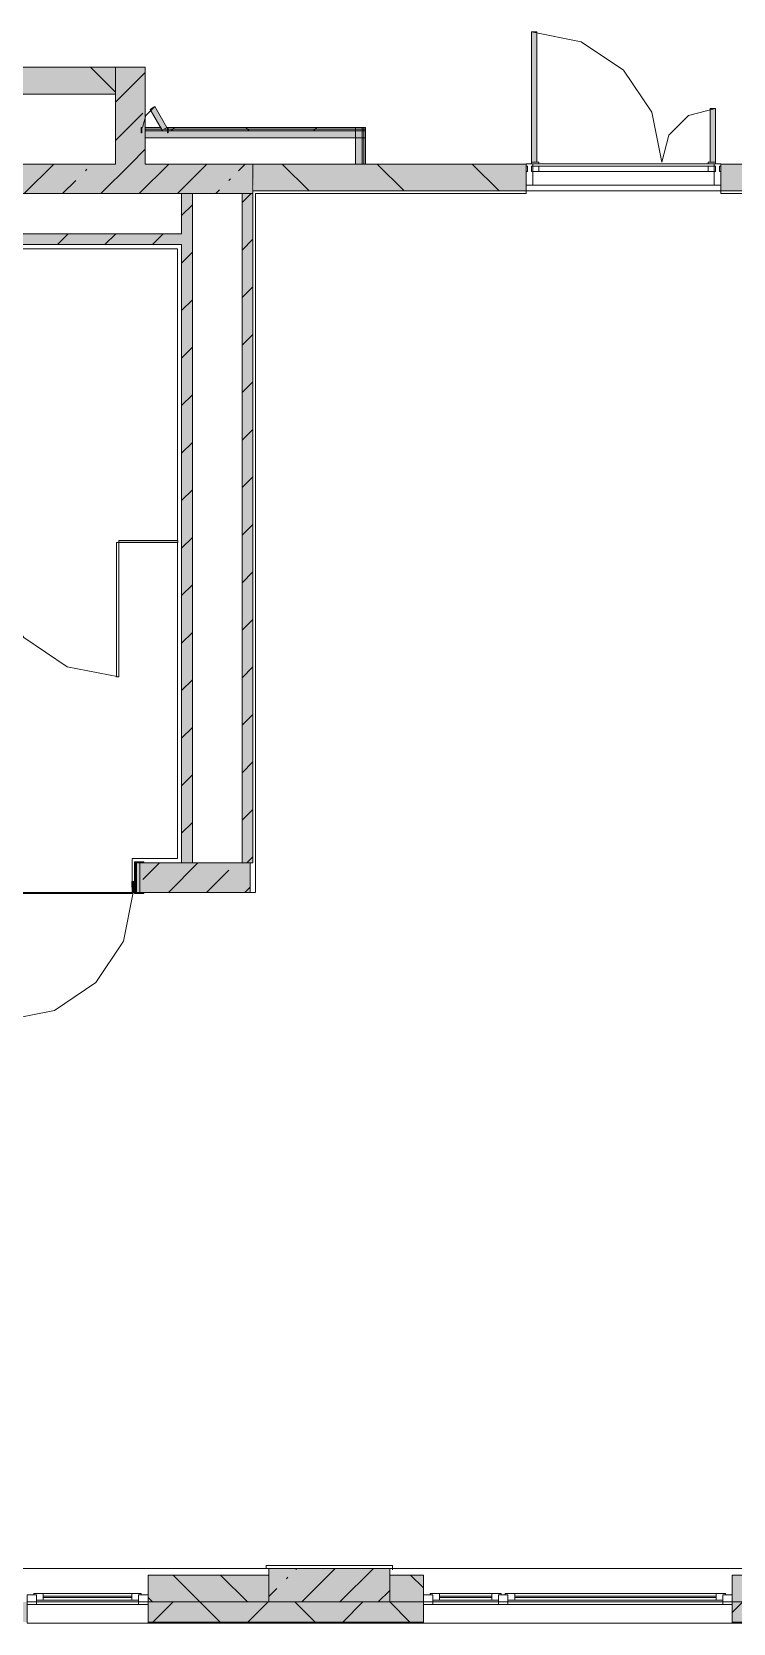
# Model space of a CAD drawing. Header units: millimetres. Extents: x -3817 to 677485, y -22715 to 103890.
# Drawn here: x 21318.3 to 21359.4, y -19605.9 to -19512.7 of the extents above; entities that cross this region are included whole.
import ezdxf

# ---------------------------------------------------------------- set-up
doc = ezdxf.new("R2010")
doc.units = ezdxf.units.MM
doc.layers.add('PDF _Геометрия', color=7, linetype='Continuous', true_color=0x1d1d1d)
doc.layers.add('PDF _Сплошная заливка', color=7, linetype='Continuous', true_color=0xffffff)

msp = doc.modelspace()

# ---------------------------------------------------------------- hatches: boundary and pattern name
at = {"layer": 'PDF _Сплошная заливка', "transparency": 33554559}
for points in [[(21323.189, -19516.317), (21323.189, -19514.742), (21308.315, -19514.742), (21308.315, -19516.317), (21316.625, -19516.317)], [(21316.625, -19522.144), (21331.228, -19522.144), (21331.228, -19520.411), (21272.962, -19520.411), (21272.962, -19522.144), (21309.285, -19522.144)], [(21327.055, -19561.355), (21327.685, -19561.355), (21327.685, -19522.144), (21327.055, -19522.144), (21327.055, -19557.953)], [(21331.07, -19561.355), (21331.228, -19561.355), (21331.228, -19522.144), (21330.598, -19522.144), (21330.598, -19561.355)], [(21278.631, -19525.136), (21292.362, -19525.136), (21292.453, -19524.978), (21292.804, -19525.136), (21327.055, -19525.136), (21327.055, -19524.506), (21273.592, -19524.506), (21273.592, -19525.136), (21278.189, -19525.136), (21278.28, -19524.978), (21278.553, -19525.136)]]:
    msp.add_hatch(color=256, dxfattribs=at).paths.add_polyline_path(points)
h = msp.add_hatch(color=256, dxfattribs=at)
h.paths.add_polyline_path([(21326.018, -19518.376), (21337.842, -19518.376), (21337.842, -19518.278), (21326.189, -19518.278)], flags=0)
h.paths.add_polyline_path([(21325.207, -19518.376), (21325.882, -19518.376), (21325.825, -19518.278), (21324.921, -19518.278), (21324.921, -19518.376)], flags=0)
h = msp.add_hatch(color=256, dxfattribs=at)
h.paths.add_polyline_path([(21360.668, -19521.986), (21374.691, -19521.986), (21374.691, -19520.411), (21358.668, -19520.411), (21358.668, -19521.986)], flags=0)
h.paths.add_polyline_path([(21345.987, -19521.986), (21347.251, -19521.986), (21347.251, -19520.411), (21331.228, -19520.411), (21331.306, -19521.986)], flags=0)
h.paths.add_polyline_path([(21258.79, -19521.986), (21259.577, -19521.986), (21259.577, -19520.411), (21254.223, -19520.411), (21254.223, -19521.986), (21258.16, -19521.986)], flags=0)
h.paths.add_polyline_path([(21267.687, -19521.986), (21272.962, -19521.986), (21272.962, -19520.411), (21267.451, -19520.411), (21267.451, -19521.986)], flags=0)
h = msp.add_hatch(color=256, dxfattribs=at)
h.paths.add_polyline_path([(21316.347, -19563.087), (21316.347, -19561.355), (21272.962, -19561.355), (21272.962, -19563.087), (21316.11, -19563.087)], flags=0)
h.paths.add_polyline_path([(21331.07, -19563.087), (21331.07, -19561.355), (21324.614, -19561.355), (21324.614, -19563.087), (21324.85, -19563.087)], flags=0)
h = msp.add_hatch(color=256, dxfattribs=at)
h.paths.add_polyline_path([(21470.751, -19604.66), (21470.751, -19603.086), (21466.814, -19603.086), (21466.814, -19604.66)], flags=0)
h.paths.add_polyline_path([(21452.641, -19604.66), (21452.641, -19603.086), (21444.374, -19603.086), (21444.374, -19604.66), (21448.754, -19604.66)], flags=0)
h.paths.add_polyline_path([(21485.457, -19604.66), (21487.285, -19604.66), (21487.285, -19603.086), (21484.923, -19603.086), (21484.923, -19604.66)], flags=0)
h.paths.add_polyline_path([(21388.864, -19604.66), (21395.95, -19604.66), (21395.95, -19603.086), (21388.864, -19603.086)], flags=0)
h.paths.add_polyline_path([(21360.668, -19604.66), (21367.605, -19604.66), (21367.605, -19603.086), (21359.337, -19603.086), (21359.337, -19604.66)], flags=0)
h.paths.add_polyline_path([(21341.228, -19604.66), (21341.228, -19603.086), (21339.259, -19603.086), (21339.259, -19604.66)], flags=0)
h.paths.add_polyline_path([(21403.036, -19604.66), (21410.123, -19604.66), (21410.123, -19603.086), (21403.036, -19603.086)], flags=0)
h.paths.add_polyline_path([(21426.264, -19604.66), (21426.264, -19603.086), (21424.296, -19603.086), (21424.296, -19604.66)], flags=0)
h.paths.add_polyline_path([(21331.306, -19604.66), (21332.173, -19604.66), (21332.173, -19603.086), (21325.086, -19603.086), (21325.086, -19604.66)], flags=0)
h.paths.add_polyline_path([(21295.56, -19604.66), (21303.827, -19604.66), (21303.827, -19603.086), (21295.56, -19603.086)], flags=0)
h.paths.add_polyline_path([(21255.01, -19604.66), (21261.309, -19604.66), (21261.309, -19603.086), (21255.01, -19603.086)], flags=0)
h.paths.add_polyline_path([(21275.482, -19604.66), (21277.45, -19604.66), (21277.45, -19603.086), (21275.482, -19603.086), (21275.482, -19603.428)], flags=0)
h = msp.add_hatch(color=256, dxfattribs=at)
h.paths.add_polyline_path([(21487.285, -19605.841), (21487.285, -19604.66), (21477.837, -19604.66), (21477.837, -19605.841), (21485.457, -19605.841)], flags=0)
h.paths.add_polyline_path([(21507.478, -19605.841), (21516.025, -19605.841), (21516.025, -19604.66), (21505.395, -19604.66), (21505.395, -19605.841)], flags=0)
h.paths.add_polyline_path([(21404.711, -19605.841), (21410.123, -19605.841), (21410.123, -19604.66), (21403.036, -19604.66), (21403.036, -19605.841)], flags=0)
h.paths.add_polyline_path([(21417.209, -19605.841), (21426.264, -19605.841), (21426.264, -19604.66), (21417.209, -19604.66)], flags=0)
h.paths.add_polyline_path([(21463.435, -19605.841), (21470.751, -19605.841), (21470.751, -19604.66), (21459.727, -19604.66), (21459.727, -19605.841)], flags=0)
h.paths.add_polyline_path([(21393.701, -19605.841), (21395.95, -19605.841), (21395.95, -19604.66), (21388.864, -19604.66), (21388.864, -19605.841), (21390.03, -19605.841)], flags=0)
h.paths.add_polyline_path([(21444.374, -19605.841), (21452.641, -19605.841), (21452.641, -19604.66), (21444.374, -19604.66)], flags=0)
h.paths.add_polyline_path([(21367.605, -19605.841), (21367.605, -19604.66), (21359.337, -19604.66), (21359.337, -19605.841), (21360.668, -19605.841)], flags=0)
h.paths.add_polyline_path([(21316.625, -19605.841), (21318, -19605.841), (21318, -19604.66), (21310.914, -19604.66), (21310.914, -19605.841)], flags=0)
h.paths.add_polyline_path([(21375.349, -19605.841), (21381.777, -19605.841), (21381.777, -19604.66), (21374.691, -19604.66), (21374.691, -19605.841)], flags=0)
h.paths.add_polyline_path([(21341.228, -19605.841), (21341.228, -19604.66), (21325.086, -19604.66), (21325.086, -19605.841), (21338.647, -19605.841)], flags=0)
h.paths.add_polyline_path([(21301.944, -19605.841), (21303.827, -19605.841), (21303.827, -19604.66), (21295.56, -19604.66), (21295.56, -19605.841)], flags=0)
h.paths.add_polyline_path([(21268.396, -19605.841), (21277.45, -19605.841), (21277.45, -19604.66), (21268.396, -19604.66)], flags=0)
h.paths.add_polyline_path([(21243.22, -19605.841), (21247.924, -19605.841), (21247.924, -19604.66), (21233.594, -19604.66), (21233.594, -19605.841)], flags=0)
h.paths.add_polyline_path([(21261.309, -19605.841), (21261.309, -19604.66), (21255.01, -19604.66), (21255.01, -19605.841), (21257.901, -19605.841)], flags=0)

# ---------------------------------------------------------------- linework, layer by layer
at = {"layer": 'PDF _Геометрия', "color": 253, "lineweight": 9, "true_color": 0xaaaaaa}
for points in [[(21347.881, -19520.303), (21347.881, -19512.666), (21347.566, -19512.666), (21347.566, -19520.303)], [(21325.48, -19517.05), (21325.207, -19517.208), (21325.916, -19518.435), (21326.189, -19518.278)], [(21358.038, -19520.303), (21358.353, -19520.303), (21358.353, -19517.154), (21358.038, -19517.154)], [(21324.732, -19518.593), (21324.732, -19518.278), (21324.693, -19518.278), (21324.693, -19518.593)], [(21326.228, -19518.593), (21326.267, -19518.593), (21326.267, -19518.278), (21326.228, -19518.278)], [(21306.898, -19525.38), (21326.811, -19525.38), (21326.811, -19542.466), (21326.811, -19525.38)], [(21326.811, -19542.592), (21326.811, -19561.111), (21324.149, -19561.111), (21324.149, -19562.457), (21324.149, -19561.111), (21326.811, -19561.111)], [(21324.299, -19561.292), (21324.299, -19561.355), (21324.85, -19561.355), (21324.85, -19561.292)], [(21324.299, -19561.355), (21324.299, -19562.457), (21324.417, -19562.457), (21324.417, -19561.355)], [(21324.417, -19561.355), (21324.417, -19563.087), (21324.614, -19563.087), (21324.614, -19561.355)], [(21324.22, -19563.087), (21324.417, -19563.087), (21324.417, -19562.457), (21324.142, -19562.457), (21324.142, -19562.772), (21324.22, -19562.772)], [(21324.299, -19563.079), (21324.299, -19563.087), (21324.417, -19563.087), (21324.417, -19563.079)], [(21324.299, -19563.087), (21324.299, -19563.15), (21324.85, -19563.15), (21324.85, -19563.087)], [(21339.417, -19602.786), (21339.417, -19602.534), (21332.015, -19602.534), (21332.015, -19602.692), (21332.015, -19602.534), (21339.417, -19602.534)]]:
    msp.add_lwpolyline(points, close=True, dxfattribs=at)
for points in [[(21347.566, -19520.303), (21347.566, -19512.666), (21350.489, -19513.247), (21352.967, -19514.903), (21354.622, -19517.38), (21355.203, -19520.303), (21355.625, -19518.728), (21356.778, -19517.576), (21358.353, -19517.154), (21358.353, -19520.303)], [(21308.473, -19514.742), (21324.921, -19514.742), (21324.921, -19518.278), (21325.825, -19518.278)], [(21324.771, -19518.278), (21324.961, -19517.569), (21325.48, -19517.05)], [(21326.189, -19518.278), (21337.842, -19518.278), (21337.842, -19520.411), (21347.265, -19520.411)], [(21347.251, -19520.411), (21347.251, -19520.854)], [(21347.999, -19520.405), (21347.999, -19520.303), (21347.566, -19520.303), (21347.566, -19520.405)], [(21357.92, -19520.405), (21357.92, -19520.303), (21358.353, -19520.303), (21358.353, -19520.405)], [(21358.664, -19520.411), (21376.423, -19520.411), (21376.423, -19528.285), (21378.116, -19528.285)], [(21358.668, -19520.854), (21358.668, -19520.411)], [(21347.566, -19520.539), (21347.566, -19520.854), (21347.999, -19520.854), (21347.999, -19520.539)], [(21358.353, -19520.539), (21358.353, -19520.854), (21357.92, -19520.854), (21357.92, -19520.539)], [(21347.251, -19521.642), (21347.251, -19522.144), (21331.393, -19522.144), (21331.393, -19563.087), (21324.85, -19563.087)], [(21331.07, -19563.087), (21331.393, -19563.087), (21331.393, -19522.144), (21347.251, -19522.144)], [(21358.668, -19522.144), (21374.533, -19522.144), (21374.533, -19602.692), (21374.533, -19522.144), (21358.668, -19522.144), (21358.668, -19521.642)], [(21324.22, -19563.087), (21323.651, -19565.95), (21322.029, -19568.376), (21319.603, -19569.998), (21316.74, -19570.567)], [(21324.299, -19563.087), (21316.74, -19563.087)], [(21317.055, -19563.158), (21324.149, -19563.158), (21324.149, -19562.489), (21324.149, -19563.087)]]:
    msp.add_lwpolyline(points, dxfattribs=at)
at = {"layer": 'PDF _Геометрия', "color": 7, "lineweight": 9}
for points in [[(21293.435, -19514.742), (21298.229, -19514.742), (21299.961, -19514.742), (21299.961, -19516.317), (21306.741, -19516.317), (21306.741, -19520.411), (21308.315, -19520.411), (21308.315, -19516.317), (21323.189, -19516.317), (21323.189, -19514.742), (21324.921, -19514.742), (21324.921, -19520.411), (21331.228, -19520.411), (21331.228, -19521.986), (21331.228, -19522.144), (21278.631, -19522.144), (21273.907, -19522.144), (21273.592, -19522.144), (21272.962, -19522.144), (21272.962, -19551.119), (21266.9, -19551.119)], [(21323.189, -19514.742), (21308.315, -19514.742), (21306.741, -19514.742), (21299.961, -19514.742)], [(21323.189, -19516.208), (21321.723, -19514.742)], [(21323.189, -19516.787), (21324.921, -19515.055)], [(21323.189, -19516.317), (21323.189, -19520.411), (21308.315, -19520.411), (21306.741, -19520.411), (21299.961, -19520.411), (21299.961, -19516.317)], [(21323.189, -19519.032), (21324.78, -19517.441)], [(21324.921, -19518.278), (21325.825, -19518.278), (21324.921, -19518.278), (21324.921, -19518.868), (21337.842, -19518.868), (21337.842, -19518.278), (21326.189, -19518.278)], [(21325.882, -19518.376), (21324.921, -19518.376)], [(21337.842, -19518.474), (21324.921, -19518.474)], [(21337.842, -19518.376), (21326.018, -19518.376)], [(21326.442, -19518.474), (21326.54, -19518.376), (21326.638, -19518.278)], [(21331.023, -19518.474), (21330.925, -19518.376), (21330.826, -19518.278)], [(21334.793, -19518.474), (21334.891, -19518.376), (21334.99, -19518.278)], [(21337.645, -19520.411), (21337.645, -19518.278)], [(21337.743, -19520.411), (21337.743, -19518.278)], [(21322.322, -19522.144), (21324.054, -19520.411), (21324.921, -19519.544)], [(21326.267, -19518.868), (21324.921, -19518.868)], [(21317.832, -19522.144), (21319.564, -19520.411)], [(21324.567, -19522.144), (21326.299, -19520.411)], [(21326.812, -19522.144), (21328.544, -19520.411)], [(21330.392, -19520.809), (21330.789, -19520.411)], [(21334.535, -19521.986), (21332.96, -19520.411)], [(21340.102, -19521.986), (21338.528, -19520.411)], [(21345.67, -19521.986), (21344.095, -19520.411)], [(21347.251, -19520.854), (21347.251, -19520.411)], [(21347.645, -19521.642), (21358.274, -19521.642), (21347.645, -19521.642), (21347.645, -19520.854), (21347.645, -19520.539), (21347.645, -19520.405), (21347.645, -19520.539), (21347.645, -19520.854), (21358.274, -19520.854), (21347.645, -19520.854)], [(21358.274, -19520.854), (21358.274, -19520.539), (21358.274, -19520.405), (21358.274, -19520.539), (21358.274, -19520.854), (21358.274, -19521.642)], [(21358.668, -19520.411), (21358.668, -19520.854)], [(21320.077, -19522.144), (21320.851, -19521.37)], [(21321.412, -19520.809), (21321.505, -19520.715)], [(21329.831, -19521.37), (21329.924, -19521.276)], [(21347.645, -19520.539), (21358.274, -19520.539), (21347.645, -19520.539)], [(21292.804, -19525.136), (21327.055, -19525.136), (21327.055, -19561.355), (21327.685, -19561.355), (21327.685, -19522.144), (21327.055, -19522.144), (21327.055, -19524.506), (21292.804, -19524.506), (21288.08, -19524.506), (21278.631, -19524.506), (21273.907, -19524.506), (21273.592, -19524.506), (21273.592, -19522.144), (21273.592, -19523.718)], [(21329.057, -19522.144), (21329.27, -19521.931)], [(21330.598, -19522.669), (21331.124, -19522.144)], [(21358.668, -19521.642), (21358.668, -19521.986), (21347.251, -19521.986), (21347.251, -19521.642)], [(21327.055, -19523.429), (21327.685, -19522.799)], [(21319.78, -19525.136), (21320.41, -19524.506)], [(21322.564, -19525.136), (21323.194, -19524.506)], [(21325.348, -19525.136), (21325.978, -19524.506)], [(21330.598, -19525.453), (21331.228, -19524.823)], [(21327.055, -19526.212), (21327.685, -19525.583)], [(21330.598, -19528.237), (21331.228, -19527.607)], [(21327.055, -19528.996), (21327.685, -19528.366)], [(21330.598, -19531.021), (21331.228, -19530.391)], [(21327.055, -19531.78), (21327.685, -19531.15)], [(21330.598, -19533.805), (21331.228, -19533.175)], [(21327.055, -19534.564), (21327.685, -19533.934)], [(21330.598, -19536.588), (21331.228, -19535.958)], [(21327.055, -19537.348), (21327.685, -19536.718)], [(21330.598, -19539.372), (21331.228, -19538.742)], [(21327.055, -19540.131), (21327.685, -19539.502)], [(21330.598, -19542.156), (21331.228, -19541.526)], [(21315.492, -19542.592), (21316.092, -19545.605), (21317.798, -19548.159), (21320.353, -19549.866), (21323.366, -19550.465), (21323.24, -19550.465), (21323.24, -19542.592), (21323.366, -19542.592), (21323.366, -19550.465)], [(21327.055, -19542.915), (21327.685, -19542.285)], [(21330.598, -19544.94), (21331.228, -19544.31)], [(21327.055, -19545.699), (21327.685, -19545.069)], [(21330.598, -19547.723), (21331.228, -19547.093)], [(21327.055, -19548.483), (21327.685, -19547.853)], [(21330.598, -19550.507), (21331.228, -19549.877)], [(21327.055, -19551.267), (21327.685, -19550.637)], [(21330.598, -19553.291), (21331.228, -19552.661)], [(21327.055, -19554.05), (21327.685, -19553.42)], [(21330.598, -19556.075), (21331.228, -19555.445)], [(21327.055, -19556.834), (21327.685, -19556.204)], [(21330.598, -19558.859), (21331.228, -19558.229)], [(21327.055, -19559.618), (21327.685, -19558.988)], [(21324.614, -19561.355), (21324.614, -19563.087)], [(21324.78, -19562.341), (21325.766, -19561.355)], [(21324.85, -19563.087), (21331.07, -19563.087), (21331.07, -19561.355), (21330.598, -19561.355), (21327.685, -19561.355)], [(21327.055, -19561.355), (21324.85, -19561.355)], [(21326.278, -19563.087), (21328.011, -19561.355)], [(21330.886, -19561.355), (21331.228, -19561.012)], [(21328.523, -19563.087), (21329.831, -19561.779)], [(21330.768, -19563.087), (21331.07, -19562.785)], [(21255.955, -19602.692), (21255.798, -19602.692), (21255.955, -19602.692), (21255.963, -19602.692), (21339.259, -19602.692), (21339.417, -19602.692), (21339.425, -19602.692), (21374.691, -19602.692), (21374.533, -19602.692)], [(21322.724, -19605.904), (21325.086, -19605.904), (21325.086, -19604.66), (21325.086, -19603.086), (21332.173, -19603.086), (21332.173, -19604.66), (21325.086, -19604.66), (21325.086, -19605.904), (21341.228, -19605.904), (21341.228, -19604.66), (21359.337, -19604.66), (21359.337, -19605.904), (21341.228, -19605.904)], [(21329.309, -19605.841), (21328.128, -19604.66), (21326.553, -19603.086)], [(21330.912, -19604.66), (21329.337, -19603.086)], [(21339.417, -19602.692), (21332.015, -19602.692)], [(21332.173, -19603.138), (21332.121, -19603.086)], [(21333.198, -19603.312), (21333.292, -19603.218)], [(21333.76, -19602.75), (21333.818, -19602.692)], [(21334.095, -19604.66), (21336.063, -19602.692)], [(21336.34, -19604.66), (21338.308, -19602.692)], [(21359.337, -19604.66), (21341.228, -19604.66), (21339.259, -19604.66), (21339.259, -19603.086), (21341.228, -19603.086), (21341.228, -19604.66), (21341.228, -19605.904), (21343.59, -19605.904)], [(21341.228, -19603.841), (21340.472, -19603.086)], [(21363.668, -19605.904), (21367.605, -19605.904), (21363.668, -19605.904), (21367.605, -19605.904), (21367.605, -19604.66), (21367.605, -19603.086), (21359.337, -19603.086), (21359.337, -19604.66), (21367.605, -19604.66), (21367.605, -19605.904), (21359.337, -19605.904), (21359.337, -19604.66), (21367.605, -19604.66), (21374.691, -19604.66), (21367.605, -19604.66)], [(21318.551, -19604.251), (21318, -19604.251)], [(21318.394, -19604.172), (21324.693, -19604.172)], [(21318.945, -19604.172), (21318.945, -19604.566)], [(21318.945, -19604.33), (21324.142, -19604.33)], [(21324.142, -19604.172), (21324.142, -19604.566)], [(21325.086, -19604.251), (21324.535, -19604.251)], [(21332.173, -19604.337), (21332.637, -19603.873)], [(21338.585, -19604.66), (21339.259, -19603.986)], [(21341.779, -19604.251), (21341.228, -19604.251)], [(21341.621, -19604.172), (21345.794, -19604.172)], [(21342.172, -19604.172), (21342.172, -19604.566)], [(21342.172, -19604.33), (21345.243, -19604.33)], [(21345.243, -19604.172), (21345.243, -19604.566)], [(21346.031, -19604.172), (21358.944, -19604.172)], [(21346.582, -19604.172), (21346.582, -19604.566)], [(21346.582, -19604.33), (21358.392, -19604.33)], [(21358.392, -19604.172), (21358.392, -19604.566)], [(21359.337, -19604.251), (21358.786, -19604.251)], [(21318, -19604.66), (21325.086, -19604.66), (21318, -19604.66), (21318, -19605.904), (21320.362, -19605.904)], [(21318, -19604.802), (21325.086, -19604.802)], [(21324.142, -19604.408), (21318.945, -19604.408)], [(21325.344, -19604.66), (21325.086, -19604.403)], [(21341.228, -19604.66), (21339.259, -19604.66), (21332.173, -19604.66), (21325.086, -19604.66)], [(21325.372, -19605.841), (21326.553, -19604.66)], [(21330.94, -19605.841), (21332.121, -19604.66)], [(21334.876, -19605.841), (21333.695, -19604.66)], [(21336.507, -19605.841), (21337.688, -19604.66)], [(21340.444, -19605.841), (21339.263, -19604.66), (21339.259, -19604.656)], [(21341.228, -19604.802), (21359.337, -19604.802)], [(21358.786, -19604.802), (21341.779, -19604.802)], [(21345.243, -19604.408), (21342.172, -19604.408)], [(21358.392, -19604.408), (21346.582, -19604.408)], [(21359.337, -19605.282), (21359.959, -19604.66)], [(21325.086, -19605.904), (21318, -19605.904)], [(21325.086, -19605.841), (21341.228, -19605.841)], [(21325.086, -19605.865), (21341.228, -19605.865)], [(21345.952, -19605.904), (21348.314, -19605.904)], [(21361.306, -19605.904), (21357.133, -19605.904), (21356.581, -19605.904), (21361.306, -19605.904), (21356.581, -19605.904)], [(21359.337, -19605.841), (21367.605, -19605.841)], [(21359.337, -19605.865), (21367.605, -19605.865)]]:
    msp.add_lwpolyline(points, dxfattribs=at)
for points in [[(21337.251, -19518.278), (21337.251, -19520.411), (21337.842, -19520.411), (21337.842, -19518.278)], [(21331.228, -19521.986), (21347.251, -19521.986), (21347.251, -19520.411), (21331.228, -19520.411)], [(21347.566, -19520.539), (21347.645, -19520.539), (21347.645, -19520.405), (21347.251, -19520.405), (21347.251, -19520.539), (21347.33, -19520.539), (21347.33, -19520.854), (21347.251, -19520.854), (21347.251, -19521.642), (21347.645, -19521.642), (21347.645, -19520.854), (21347.566, -19520.854)], [(21347.645, -19520.405), (21358.274, -19520.405)], [(21358.589, -19520.854), (21358.589, -19520.539), (21358.668, -19520.539), (21358.668, -19520.405), (21358.274, -19520.405), (21358.274, -19520.539), (21358.353, -19520.539), (21358.353, -19520.854), (21358.274, -19520.854), (21358.274, -19521.642), (21358.668, -19521.642), (21358.668, -19520.854)], [(21374.691, -19521.986), (21374.691, -19584.976), (21376.423, -19584.976), (21376.423, -19520.411), (21374.691, -19520.411), (21358.668, -19520.411), (21358.668, -19521.986)], [(21331.07, -19561.355), (21331.228, -19561.355), (21331.228, -19522.144), (21330.598, -19522.144), (21330.598, -19561.355)], [(21323.366, -19542.592), (21326.83, -19542.592), (21326.83, -19542.466), (21323.366, -19542.466)], [(21339.259, -19602.692), (21332.173, -19602.692), (21332.173, -19604.66), (21339.259, -19604.66)], [(21318, -19604.802), (21318, -19604.251), (21318.551, -19604.251), (21318.551, -19604.802)], [(21324.693, -19604.172), (21318.394, -19604.172), (21318.394, -19604.251), (21318.551, -19604.251), (21318.551, -19604.566), (21324.535, -19604.566), (21324.535, -19604.251), (21324.693, -19604.251)], [(21324.535, -19604.802), (21324.535, -19604.251), (21325.086, -19604.251), (21325.086, -19604.802)], [(21341.228, -19604.802), (21341.228, -19604.251), (21341.779, -19604.251), (21341.779, -19604.802)], [(21345.794, -19604.172), (21341.621, -19604.172), (21341.621, -19604.251), (21341.779, -19604.251), (21341.779, -19604.566), (21345.637, -19604.566), (21345.637, -19604.251), (21345.794, -19604.251)], [(21345.637, -19604.802), (21345.637, -19604.251), (21346.188, -19604.251), (21346.188, -19604.802)], [(21345.637, -19604.251), (21346.188, -19604.251)], [(21358.944, -19604.172), (21346.031, -19604.172), (21346.031, -19604.251), (21346.188, -19604.251), (21346.188, -19604.566), (21358.786, -19604.566), (21358.786, -19604.251), (21358.944, -19604.251)], [(21358.786, -19604.802), (21358.786, -19604.251), (21359.337, -19604.251), (21359.337, -19604.802)]]:
    msp.add_lwpolyline(points, close=True, dxfattribs=at)
at = {"layer": 'PDF _Сплошная заливка', "color": 254, "lineweight": 60, "true_color": 0xe2e2e2, "transparency": 33554559}
for points in [[(21347.881, -19520.303), (21347.881, -19512.666), (21347.566, -19520.303), (21347.566, -19512.666)], [(21325.916, -19518.435), (21326.189, -19518.278), (21325.207, -19517.208), (21325.48, -19517.05)], [(21358.353, -19520.303), (21358.353, -19517.154), (21358.038, -19520.303), (21358.038, -19517.154)], [(21324.85, -19561.355), (21324.85, -19561.292), (21324.299, -19561.355)], [(21324.299, -19562.457), (21324.417, -19562.457), (21324.299, -19561.355), (21324.417, -19561.355)], [(21324.417, -19563.087), (21324.417, -19562.457), (21324.22, -19563.087), (21324.142, -19562.457)], [(21324.85, -19563.15), (21324.85, -19563.087), (21324.299, -19563.15)]]:
    msp.add_solid(points, dxfattribs=at)
at = {"layer": 'PDF _Сплошная заливка', "lineweight": 60, "transparency": 33554559}
for points in [[(21324.921, -19520.411), (21324.921, -19514.742), (21323.189, -19520.411), (21323.189, -19514.742)], [(21324.921, -19518.474), (21337.842, -19518.474), (21324.921, -19518.376), (21337.842, -19518.376)], [(21337.743, -19520.411), (21337.743, -19518.278), (21337.645, -19520.411), (21337.645, -19518.278)], [(21337.842, -19520.411), (21337.842, -19518.278), (21337.743, -19520.411), (21337.743, -19518.278)], [(21332.173, -19604.66), (21339.259, -19604.66), (21332.173, -19602.692), (21339.259, -19602.692)]]:
    msp.add_solid(points, dxfattribs=at)
at = {"layer": 'PDF _Сплошная заливка', "color": 254, "lineweight": 60, "true_color": 0xe7e7e7, "transparency": 33554559}
for points in [[(21324.921, -19518.868), (21337.842, -19518.868), (21324.921, -19518.474), (21337.842, -19518.474)], [(21337.645, -19520.411), (21337.645, -19518.278), (21337.251, -19520.411), (21337.251, -19518.278)]]:
    msp.add_solid(points, dxfattribs=at)
at = {"layer": 'PDF _Сплошная заливка', "color": 254, "lineweight": 60, "true_color": 0xe2ddcd, "transparency": 33554559}
msp.add_solid([(21326.83, -19542.592), (21326.83, -19542.466), (21323.366, -19542.592), (21323.366, -19542.466)], dxfattribs=at)
at = {"layer": 'PDF _Сплошная заливка', "color": 7, "lineweight": 60, "true_color": 0xfbfbfb, "transparency": 33554559}
msp.add_solid([(21324.417, -19563.087), (21324.614, -19563.087), (21324.417, -19561.355), (21324.614, -19561.355)], dxfattribs=at)

doc.saveas('drawing.dxf')
